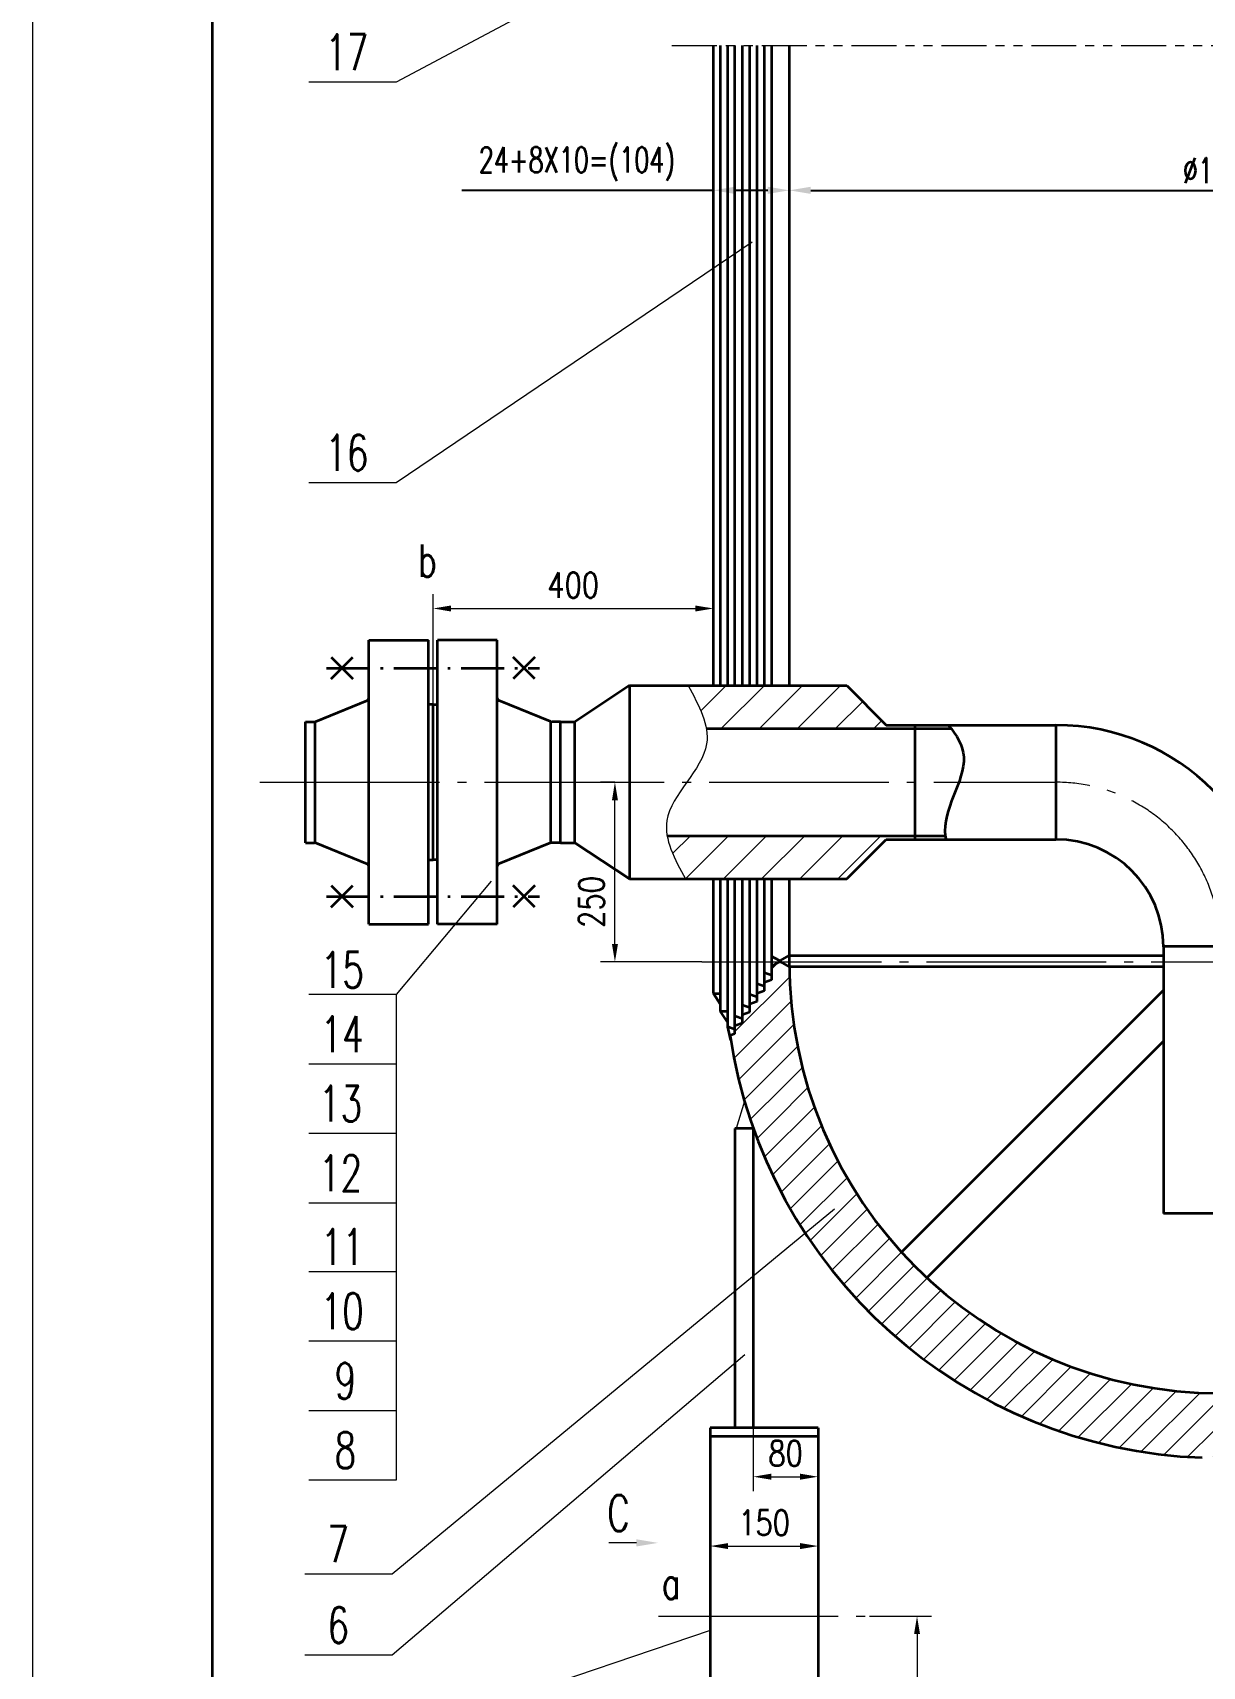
# Model space of a CAD drawing. Header units: millimetres. Extents: x -46692 to 54634, y -206081 to -6208.
# Drawn here: x 48694 to 50321, y -11484 to -9212 of the extents above; entities that cross this region are included whole.
import ezdxf

# ---------------------------------------------------------------- set-up
doc = ezdxf.new("R2010")
doc.units = ezdxf.units.MM
doc.header["$LTSCALE"] = 100
for name, pattern in [('ACAD_ISO10W100', [18.7, 12, -3, 0.7, -3]), ('CENTER', [6.25, 5, -0.5, 0.25, -0.5]), ('PHANTOM', [2.5, 1.25, -0.25, 0.25, -0.25, 0.25, -0.25])]:
    doc.linetypes.add(name, pattern=pattern)
doc.layers.get('DEFPOINTS').update_dxf_attribs({"linetype": 'CONTINUOUS', "lineweight": 20})
for name, color, linetype, lineweight in [('1', 7, 'CONTINUOUS', 20), ('1轮廓实线层', 7, 'CONTINUOUS', 35), ('2', 4, 'CONTINUOUS', 35), ('2细线层', 4, 'CONTINUOUS', 20), ('3中心线层', 1, 'CENTER', 20), ('5剖面线层', 2, 'CONTINUOUS', 20), ('7标注层', 4, 'CONTINUOUS', 20), ('9双点划线层', 6, 'PHANTOM', 20), ('CDR_DIM', 7, 'CONTINUOUS', 20)]:
    doc.layers.add(name, color=color, linetype=linetype, lineweight=lineweight)
doc.styles.add('HZ', font='romans.shx', dxfattribs={"width": 0.7, "bigfont": 'HZ.shx'})
doc.styles.get("Standard").update_dxf_attribs({"font": 'isocp.shx', "width": 0.707, "bigfont": 'hztxt.shx'})
doc.styles.add('TH_GBDIM', font='romans.shx', dxfattribs={"width": 0.8, "bigfont": 'gbcbig.shx'})
doc.dimstyles.get("Standard").update_dxf_attribs({"dimtxt": 0.18, "dimasz": 0.18, "dimexe": 0.18, "dimexo": 0.0625, "dimgap": 0.09, "dimtad": 0, "dimtih": 1, "dimtoh": 1, "dimdec": 4, "dimzin": 0, "dimdsep": 46, "dimtxsty": 'Standard', "dimcen": 0.09, "dimadec": 0, "dimazin": 0, "dimtfac": 1, "dimtdec": 4, "dimtofl": 0, "dimtmove": 0, "dimatfit": 3, "dimfxl": 0, "dimtolj": 1, "dimtzin": 0, "dimarcsym": 0})
doc.dimstyles.new('TH_GBDIM', dxfattribs={"dimscale": 10, "dimtxt": 3.5, "dimasz": 2.5, "dimexe": 2, "dimexo": 0, "dimgap": 1.5, "dimtad": 1, "dimdec": 1, "dimzin": 0, "dimdsep": 46, "dimtxsty": 'TH_GBDIM', "dimcen": 2.5, "dimclrd": 130, "dimclre": 130, "dimclrt": 3, "dimadec": 0, "dimazin": 0, "dimtfac": 0.714286, "dimtdec": 1, "dimtmove": 0, "dimatfit": 3, "dimfxl": 0, "dimtzin": 0, "dimlwd": -1, "dimlwe": -1, "dimarcsym": 0})
pattern_1 = [(45, (22379.25, -14508.147), (-17.960512, 17.960512), [])]

# ---------------------------------------------------------------- blocks, each defined once
blk = doc.blocks.new('*D64')
at = {"layer": '7标注层', "color": 130, "ltscale": 0.05}
for p, q in [((49250.5, -10162.7), (49250.5, -9993)), ((49640.5, -10045.5), (49640.5, -9993)), ((49275.5, -10013), (49615.5, -10013))]:
    blk.add_line(p, q, dxfattribs=at)
for points in [[(49275.5, -10008.9), (49275.5, -10017.2), (49250.5, -10013)], [(49615.5, -10008.9), (49615.5, -10017.2), (49640.5, -10013)]]:
    blk.add_solid(points, dxfattribs=at)
at = {"layer": 'DEFPOINTS', "color": 0, "ltscale": 0.05}
for p in [(49640.5, -10013), (49640.5, -10045.5), (49250.5, -10162.7)]:
    blk.add_point(p, dxfattribs=at)
at = {"layer": '7标注层', "color": 3, "ltscale": 0.05, "insert": (49445.5, -9980.5), "char_height": 35, "attachment_point": 5, "style": 'TH_GBDIM'}
blk.add_mtext('{400}{}{}', dxfattribs=at)
blk = doc.blocks.new('*D65')
at = {"layer": '7标注层', "color": 130, "ltscale": 0.05}
for p, q in [((49857.4, -11414.7), (49943.7, -11414.7)), ((49923.7, -11439.7), (49923.7, -11919.7)), ((49796, -11944.7), (49943.7, -11944.7))]:
    blk.add_line(p, q, dxfattribs=at)
for points in [[(49919.6, -11439.7), (49927.9, -11439.7), (49923.7, -11414.7)], [(49919.6, -11919.7), (49927.9, -11919.7), (49923.7, -11944.7)]]:
    blk.add_solid(points, dxfattribs=at)
at = {"layer": 'DEFPOINTS', "color": 0, "ltscale": 0.05}
for p in [(49857.4, -11414.7), (49796, -11944.7), (49923.7, -11944.7)]:
    blk.add_point(p, dxfattribs=at)
at = {"layer": '7标注层', "color": 3, "ltscale": 0.05, "insert": (49891.2, -11679.7), "char_height": 35, "attachment_point": 5, "rotation": 90, "style": 'TH_GBDIM'}
blk.add_mtext('500', dxfattribs=at)
blk = doc.blocks.new('*D34')
at = {"layer": 'CDR_DIM', "color": 0, "lineweight": -2, "ltscale": 0.05}
for p, q in [((49746, -9492.6), (49746, -9426.4)), ((49776, -9431.4), (50916, -9431.4)), ((50946, -9431.4), (50946, -9436.4))]:
    blk.add_line(p, q, dxfattribs=at)
at = {"layer": 'CDR_DIM', "color": 0, "ltscale": 0.05}
for points in [[(49776, -9426.4), (49776, -9436.4), (49746, -9431.4)], [(50916, -9426.4), (50916, -9436.4), (50946, -9431.4)]]:
    blk.add_solid(points, dxfattribs=at)
at = {"layer": 'DEFPOINTS', "color": 0, "ltscale": 0.05}
for p in [(50946, -9431.4), (50946, -9431.4), (49746, -9492.6)]:
    blk.add_point(p, dxfattribs=at)
at = {"layer": 'CDR_DIM', "color": 0, "ltscale": 0.05, "insert": (50346, -9403.9), "char_height": 35, "attachment_point": 5, "style": 'HZ'}
blk.add_mtext('\\A1;%%C1200', dxfattribs=at)
blk = doc.blocks.new('*D43')
at = {"layer": 'CDR_DIM', "color": 0, "lineweight": -2, "ltscale": 0.05}
for p, q in [((49640.5, -9388.9), (49640.5, -9436.4)), ((49746, -9431.4), (49746, -9426.4)), ((49640.5, -9431.4), (49290.7, -9431.4)), ((49716, -9431.4), (49670.5, -9431.4))]:
    blk.add_line(p, q, dxfattribs=at)
at = {"layer": 'CDR_DIM', "color": 0, "ltscale": 0.05}
for points in [[(49670.5, -9426.4), (49670.5, -9436.4), (49640.5, -9431.4)], [(49716, -9426.4), (49716, -9436.4), (49746, -9431.4)]]:
    blk.add_solid(points, dxfattribs=at)
at = {"layer": 'DEFPOINTS', "color": 0, "ltscale": 0.05}
for p in [(49640.5, -9388.9), (49640.5, -9431.4), (49746, -9431.4)]:
    blk.add_point(p, dxfattribs=at)
at = {"layer": 'CDR_DIM', "color": 0, "ltscale": 0.05, "insert": (49450.6, -9394.8), "char_height": 35, "attachment_point": 5, "style": 'HZ'}
blk.add_mtext('\\A1;24+8X10=(104){}{}', dxfattribs=at)
blk = doc.blocks.new('*D46')
at = {"layer": '7标注层', "color": 130, "ltscale": 0.05}
for p, q in [((49696, -11152.7), (49696, -11240.7)), ((49786, -11152.7), (49786, -11240.7)), ((49721, -11220.7), (49761, -11220.7))]:
    blk.add_line(p, q, dxfattribs=at)
for points in [[(49721, -11216.5), (49721, -11224.9), (49696, -11220.7)], [(49761, -11216.5), (49761, -11224.9), (49786, -11220.7)]]:
    blk.add_solid(points, dxfattribs=at)
at = {"layer": 'DEFPOINTS', "color": 0, "ltscale": 0.05}
for p in [(49696, -11152.7), (49786, -11152.7), (49786, -11220.7)]:
    blk.add_point(p, dxfattribs=at)
at = {"layer": '7标注层', "color": 3, "ltscale": 0.05, "insert": (49741, -11188.2), "char_height": 35, "attachment_point": 5, "style": 'TH_GBDIM'}
blk.add_mtext('80', dxfattribs=at)
blk = doc.blocks.new('*D47')
at = {"layer": '7标注层', "color": 130, "ltscale": 0.05}
for p, q in [((49636, -11152.7), (49636, -11337.2)), ((49786, -11152.7), (49786, -11337.2)), ((49661, -11317.2), (49761, -11317.2))]:
    blk.add_line(p, q, dxfattribs=at)
for points in [[(49661, -11313), (49661, -11321.4), (49636, -11317.2)], [(49761, -11313), (49761, -11321.4), (49786, -11317.2)]]:
    blk.add_solid(points, dxfattribs=at)
at = {"layer": 'DEFPOINTS', "color": 0, "ltscale": 0.05}
for p in [(49636, -11152.7), (49786, -11152.7), (49786, -11317.2)]:
    blk.add_point(p, dxfattribs=at)
at = {"layer": '7标注层', "color": 3, "ltscale": 0.05, "insert": (49711, -11284.7), "char_height": 35, "attachment_point": 5, "style": 'TH_GBDIM'}
blk.add_mtext('150', dxfattribs=at)
blk = doc.blocks.new('*D48')
at = {"layer": '7标注层', "color": 130, "ltscale": 0.05}
for p, q in [((49503.5, -10254.7), (49483.5, -10254.7)), ((49503.5, -10479.7), (49503.5, -10279.7)), ((49624.5, -10504.7), (49483.5, -10504.7))]:
    blk.add_line(p, q, dxfattribs=at)
for points in [[(49499.4, -10279.7), (49507.7, -10279.7), (49503.5, -10254.7)], [(49499.4, -10479.7), (49507.7, -10479.7), (49503.5, -10504.7)]]:
    blk.add_solid(points, dxfattribs=at)
at = {"layer": 'DEFPOINTS', "color": 0, "ltscale": 0.05}
for p in [(49503.5, -10254.7), (49503.5, -10254.7), (49624.5, -10504.7)]:
    blk.add_point(p, dxfattribs=at)
at = {"layer": '7标注层', "color": 3, "ltscale": 0.05, "insert": (49471, -10421.2), "char_height": 35, "attachment_point": 5, "rotation": 90, "style": 'TH_GBDIM'}
blk.add_mtext('{250}{}{}', dxfattribs=at)

msp = doc.modelspace()

# ---------------------------------------------------------------- hatches: boundary and pattern name
at = {"layer": '5剖面线层', "ltscale": 0.05}
h = msp.add_hatch(dxfattribs=at)
h.set_pattern_fill('ANSI31', color=256, scale=8, style=0)
h.set_pattern_definition(pattern_1)
h.paths.add_polyline_path([(49781.056, -10706.805), (49696.317, -10737.123, 0.30669378), (50320.561, -11194.213), (50323.099, -11191.188, -0.46630766), (50332.257, -11190.386), (50336.486, -11194.616, 0.00036235), (50337.486, -11194.629), (50337.486, -11104.621, -0.3129107)])
h.paths.add_polyline_path([(49746.027, -10511.633), (49733.986, -10504.681), (49731.986, -10504.681), (49721.986, -10510.455), (49721.986, -10529.681), (49711.686, -10533.43), (49711.686, -10544.681), (49701.386, -10548.43), (49701.386, -10559.681), (49691.086, -10563.43), (49691.086, -10574.681), (49680.786, -10578.43), (49680.786, -10589.681), (49670.486, -10593.43), (49670.486, -10604.681), (49663.641, -10607.173, 0.00238633), (49664.65, -10613.681), (49753.52, -10599.464, -0.03677895)])
h = msp.add_hatch(dxfattribs=at)
h.set_pattern_fill('ANSI31', color=256, scale=8, style=0)
h.set_pattern_definition(pattern_1)
h.paths.add_polyline_path([(49753.52, -10599.464), (49664.65, -10613.681, 0.02941363), (49682.149, -10692.883), (49768.736, -10668.335, -0.02941363)])
h = msp.add_hatch(dxfattribs=at)
h.set_pattern_fill('ANSI31', color=256, scale=8, style=0)
h.set_pattern_definition(pattern_1)
h.paths.add_polyline_path([(49781.056, -10706.805, -0.01683587), (49768.736, -10668.335), (49682.149, -10692.883, 0.01683587), (49696.317, -10737.123)])

# ---------------------------------------------------------------- linework, layer by layer
at = {"layer": '1'}
msp.add_line((48693.627, -14608.147), (48693.627, -6208.147), dxfattribs=at)
at = {"layer": '1轮廓实线层', "ltscale": 0.05}
for p, q in [((49640.486, -10120.181), (49640.486, -9229.868)), ((49650.486, -10120.181), (49650.486, -9229.868)), ((49660.486, -10120.181), (49660.486, -9229.868)), ((49670.486, -10120.181), (49670.486, -9229.868)), ((49680.786, -10120.181), (49680.786, -9229.868)), ((49691.086, -10120.181), (49691.086, -9229.868)), ((49701.386, -10120.181), (49701.386, -9229.868)), ((49711.686, -10120.181), (49711.686, -9229.868)), ((49721.986, -10120.181), (49721.986, -9229.868)), ((49108.756, -10111.005), (49138.902, -10080.858)), ((49108.756, -10080.858), (49138.902, -10111.005)), ((49392.217, -10111.005), (49362.071, -10080.858)), ((49392.217, -10080.858), (49362.071, -10111.005)), ((49523.986, -10120.181), (49523.986, -10389.181)), ((49108.756, -10398.358), (49138.902, -10428.505)), ((49108.756, -10428.505), (49138.902, -10398.358)), ((49392.217, -10398.358), (49362.071, -10428.505)), ((49392.217, -10428.505), (49362.071, -10398.358)), ((49640.486, -10548.681), (49640.486, -10389.181)), ((49650.486, -10573.681), (49650.486, -10389.181)), ((49660.486, -10595.042), (49660.486, -10389.181)), ((49670.486, -10604.681), (49670.486, -10389.181)), ((49680.786, -10589.681), (49680.786, -10389.181)), ((49691.086, -10574.681), (49691.086, -10389.181)), ((49701.386, -10559.681), (49701.386, -10389.181)), ((49711.686, -10544.681), (49711.686, -10389.181)), ((49721.986, -10529.681), (49721.986, -10389.181)), ((49731.986, -10502.681), (49721.986, -10496.908)), ((49733.986, -10502.681), (49745.986, -10495.753)), ((49745.986, -10495.753), (50266.486, -10495.753)), ((49721.986, -10523.681), (49711.686, -10519.933)), ((49731.986, -10504.681), (49721.986, -10510.455)), ((49731.986, -10502.681), (49733.986, -10502.681)), ((49731.986, -10504.681), (49733.986, -10504.681)), ((49733.986, -10504.681), (49746.027, -10511.633)), ((50266.486, -10511.633), (49746.027, -10511.633)), ((49711.686, -10538.681), (49701.386, -10534.933)), ((49721.986, -10529.681), (49711.686, -10533.43)), ((49640.486, -10548.681), (49650.486, -10548.681)), ((49650.486, -10563.681), (49640.486, -10548.681)), ((49691.086, -10568.681), (49680.786, -10564.933)), ((49701.386, -10553.681), (49691.086, -10549.933)), ((49701.386, -10559.681), (49691.086, -10563.43)), ((49711.686, -10544.681), (49701.386, -10548.43)), ((49660.486, -10573.681), (49650.486, -10573.681)), ((49660.486, -10588.681), (49650.486, -10573.681)), ((49680.786, -10583.681), (49670.486, -10579.933)), ((49691.086, -10574.681), (49680.786, -10578.43)), ((49670.486, -10598.681), (49660.486, -10595.042)), ((49664.65, -10613.681), (49660.486, -10595.042)), ((49670.486, -10604.681), (49663.641, -10607.173)), ((49680.786, -10589.681), (49670.486, -10593.43))]:
    msp.add_line(p, q, dxfattribs=at)
at = {"layer": '2'}
for p, q in [((48943.627, -14508.147), (48943.627, -6308.147)), ((49745.986, -9229.868), (49745.986, -10120.181)), ((49523.986, -10120.181), (49447.886, -10170.531)), ((49523.986, -10120.181), (49825.986, -10120.181)), ((49825.986, -10120.181), (49880.986, -10175.181)), ((49630.63, -10180.181), (49971.28, -10180.181)), ((49880.986, -10175.181), (49967.227, -10175.181)), ((49920.986, -10334.181), (49920.986, -10175.181)), ((49967.227, -10175.181), (50116.986, -10175.181)), ((50116.986, -10175.181), (50116.986, -10334.181)), ((49523.986, -10389.181), (49447.886, -10338.831)), ((49576.151, -10329.181), (49963.068, -10329.181)), ((49825.986, -10389.181), (49880.986, -10334.181)), ((49880.986, -10334.181), (49964.093, -10334.181)), ((49964.093, -10334.181), (50116.986, -10334.181)), ((49523.986, -10389.181), (49825.986, -10389.181)), ((49745.986, -10389.181), (49745.986, -10504.681)), ((50266.486, -10482.93), (50425.486, -10482.93)), ((50266.486, -10482.93), (50266.486, -10854.681)), ((50266.486, -10543.971), (49902.094, -10908.364)), ((50266.486, -10614.681), (49937.246, -10943.921)), ((49695.986, -10736.198), (49670.317, -10736.198)), ((49670.317, -10736.198), (49670.317, -11152.681)), ((49695.986, -10736.198), (49671.986, -10736.198)), ((49695.986, -10736.198), (49695.986, -11152.681)), ((50425.486, -10854.681), (50266.486, -10854.681)), ((49635.986, -11152.681), (49635.986, -11676.681)), ((49785.986, -11152.681), (49635.986, -11152.681)), ((49785.986, -11152.681), (49785.986, -11676.681)), ((49785.986, -11164.681), (49635.986, -11164.681))]:
    msp.add_line(p, q, dxfattribs=at)
at = {"layer": '2', "ltscale": 0.05}
for p, q in [((49161.086, -10057.181), (49244.086, -10057.181)), ((49161.086, -10452.181), (49161.086, -10057.181)), ((49244.086, -10452.181), (49244.086, -10057.181)), ((49339.886, -10057.181), (49256.886, -10057.181)), ((49256.886, -10452.181), (49256.886, -10057.181)), ((49339.886, -10452.181), (49339.886, -10057.181)), ((49087.302, -10170.2), (49158.905, -10141.069)), ((49250.486, -10146.681), (49244.086, -10146.681)), ((49250.486, -10362.681), (49250.486, -10146.681)), ((49250.486, -10146.681), (49256.886, -10146.681)), ((49250.486, -10362.681), (49250.486, -10146.681)), ((49413.671, -10170.2), (49342.067, -10141.069)), ((49073.086, -10338.831), (49073.086, -10170.531)), ((49073.086, -10170.531), (49085.606, -10170.531)), ((49086.486, -10338.831), (49086.486, -10170.531)), ((49414.486, -10338.831), (49414.486, -10170.531)), ((49427.886, -10170.531), (49415.367, -10170.531)), ((49427.886, -10338.831), (49427.886, -10170.531)), ((49427.886, -10170.531), (49447.886, -10170.531)), ((49447.886, -10338.831), (49447.886, -10170.531)), ((49073.086, -10338.831), (49085.606, -10338.831)), ((49087.302, -10339.163), (49158.905, -10368.294)), ((49413.671, -10339.163), (49342.067, -10368.294)), ((49427.886, -10338.831), (49415.367, -10338.831)), ((49427.886, -10338.831), (49447.886, -10338.831)), ((49244.086, -10362.681), (49250.486, -10362.681)), ((49256.886, -10362.681), (49250.486, -10362.681)), ((49161.086, -10452.181), (49244.086, -10452.181)), ((49339.886, -10452.181), (49256.886, -10452.181))]:
    msp.add_line(p, q, dxfattribs=at)
at = {"layer": '2', "color": 1, "linetype": 'ACAD_ISO10W100', "ltscale": 0.05}
for p, q in [((49102.512, -10095.931), (49398.46, -10095.931)), ((49102.512, -10413.431), (49398.46, -10413.431))]:
    msp.add_line(p, q, dxfattribs=at)
at = {"layer": '2', "ltscale": 0.05}
for centre, radius, start, end in [((49157.586, -10137.827), 3.5, 292.138284, 0), ((49343.386, -10137.827), 3.5, 180, 247.861716), ((49085.606, -10166.031), 4.5, 270, 292.138284), ((49415.367, -10166.031), 4.5, 247.861716, 270), ((49085.606, -10343.331), 4.5, 67.861716, 90), ((49415.367, -10343.331), 4.5, 90, 112.138284), ((49157.586, -10371.536), 3.5, 0, 67.861716), ((49343.386, -10371.536), 3.5, 112.138284, 180)]:
    msp.add_arc(centre, radius, start, end, dxfattribs=at)
at = {"layer": '2'}
for centre, radius, start, end in [((50116.986, -10483.681), 308.5, 0, 90), ((50116.986, -10483.681), 149.5, 0, 90), ((50345.986, -10504.681), 600, 180, 0), ((50345.986, -10504.681), 690, 188.542242, 267.888247)]:
    msp.add_arc(centre, radius, start, end, dxfattribs=at)
msp.add_open_spline([(49967.227, -10175.181), (49979.049, -10189.207), (50006.303, -10235.189), (49955.969, -10295.385), (49963.674, -10332.523), (49964.093, -10334.181)], degree=3, knots=[37.82299184, 37.82299184, 37.82299184, 37.82299184, 89.92259582, 202.52345881, 207.81272002, 207.81272002, 207.81272002, 207.81272002], dxfattribs=at)
at = {"layer": '2细线层'}
for p, q in [((49199.065, -9280.981), (49077.778, -9280.981)), ((49199.065, -9838.043), (49077.778, -9838.043)), ((49199.065, -10550.119), (49077.778, -10550.119)), ((49199.065, -10550.119), (49199.065, -10646.811)), ((49199.065, -10646.811), (49077.778, -10646.811)), ((49199.065, -10646.811), (49199.065, -10743.502)), ((49199.065, -10743.502), (49077.778, -10743.502)), ((49199.065, -10743.502), (49199.065, -10840.194)), ((49199.065, -10838.823), (49199.065, -10935.515)), ((49199.065, -10840.194), (49077.778, -10840.194)), ((49199.065, -10935.515), (49077.778, -10935.515)), ((49199.065, -10935.515), (49199.065, -11032.206)), ((49199.065, -11032.206), (49077.778, -11032.206)), ((49199.065, -11032.206), (49199.065, -11128.898)), ((49199.065, -11128.898), (49077.778, -11128.898)), ((49199.065, -11128.898), (49199.065, -11225.589)), ((49199.065, -11225.589), (49077.778, -11225.589)), ((49193.702, -11356.386), (49072.415, -11356.386)), ((49193.702, -11469), (49072.415, -11469))]:
    msp.add_line(p, q, dxfattribs=at)
at = {"layer": '3中心线层', "ltscale": 0.5}
for p, q in [((49009.727, -10254.681), (50116.986, -10254.681)), ((49624.534, -10504.681), (51067.438, -10504.681)), ((49564.211, -11414.681), (49857.762, -11414.681))]:
    msp.add_line(p, q, dxfattribs=at)
msp.add_arc((50116.986, -10483.681), 229, 0, 90, dxfattribs=at)
at = {"layer": '9双点划线层', "ltscale": 0.5}
msp.add_line((49582.728, -9229.868), (51109.244, -9229.868), dxfattribs=at)
at = {"layer": 'CDR_DIM'}
for p, q in [((49632.486, -9050.172), (49199.065, -9280.981)), ((49694.317, -9503.671), (49199.065, -9838.043)), ((49331.486, -10392.181), (49199.065, -10550.119)), ((49808.911, -10848.705), (49193.702, -11356.386)), ((49684.131, -11050.959), (49193.702, -11469)), ((49635.986, -11434.847), (49198.024, -11582.601))]:
    msp.add_line(p, q, dxfattribs=at)
at = {"layer": 'CDR_DIM', "ltscale": 0.05}
for p, q in [((49623.001, -10155.522), (49658.341, -10120.181)), ((49651.374, -10180.181), (49711.374, -10120.181)), ((49704.407, -10180.181), (49764.407, -10120.181)), ((49757.44, -10180.181), (49817.44, -10120.181)), ((49810.473, -10180.181), (49848.23, -10142.425)), ((49863.506, -10180.181), (49874.746, -10168.941)), ((49583.78, -10353.841), (49608.44, -10329.181)), ((49601.473, -10389.181), (49661.473, -10329.181)), ((49654.506, -10389.181), (49714.506, -10329.181)), ((49707.539, -10389.181), (49767.539, -10329.181)), ((49760.572, -10389.181), (49820.572, -10329.181)), ((49813.605, -10389.181), (49873.605, -10329.181)), ((49683.679, -10698.198), (49671.986, -10736.198))]:
    msp.add_line(p, q, dxfattribs=at)
at = {"layer": 'CDR_DIM', "ltscale": 0.05, "extrusion": (0, 0, -1)}
msp.add_lwpolyline([(-49533.505, -11312.755), (-49495.243, -11312.755)], dxfattribs=at)
at = {"layer": 'CDR_DIM', "ltscale": 0.05}
msp.add_spline([(49605.308, -10120.181), (49631.058, -10201.265), (49575.724, -10308.098), (49601.473, -10389.181)], degree=3, dxfattribs=at)
at = {"layer": 'CDR_DIM', "ltscale": 0.05, "extrusion": (0, 0, -1)}
msp.add_solid([(-49533.505, -11317.755), (-49563.505, -11312.755), (-49533.505, -11307.755)], dxfattribs=at)

# ---------------------------------------------------------------- texts
at = {"layer": '1', "style": 'HZ', "width": 0.7}
for s, height, p in [('b', 45, (49229.837, -9968.962)), ('C', 50, (49492.75, -11296.309)), ('a', 45, (49568.814, -11391.019))]:
    msp.add_text(s, height=height, dxfattribs=at).set_placement(p)
at = {"layer": '2细线层', "style": 'HZ', "width": 0.7}
for s, p in [('17', (49100.537, -9264.315)), ('16', (49100.537, -9821.376)), ('15', (49094.439, -10540.629)), ('14', (49094.125, -10630.144)), ('13', (49091.834, -10726.835)), ('12', (49091.834, -10823.527)), ('11', (49094.439, -10926.024)), ('10', (49094.125, -11015.54)), ('9', (49113.585, -11112.231)), ('8', (49113.585, -11208.923)), ('7', (49103.526, -11339.72)), ('6', (49103.526, -11452.333))]:
    msp.add_text(s, height=50, dxfattribs=at).set_placement(p)

# ---------------------------------------------------------------- dimensions: what is measured, and where the dimension line sits
at = {"layer": '7标注层', "ltscale": 0.05}
dim = msp.add_linear_dim(base=(49640.486, -10013.031), p1=(49250.486, -10162.681), p2=(49640.486, -10045.531), text='{400}{}{}', dimstyle='TH_GBDIM', override={"dimgap": 1.5, "dimtad": 1, "dimjust": 0, "dimdec": 0, "dimlfac": 1, "dimse1": 0, "dimse2": 0, "dimsd1": 0, "dimsd2": 0}, dxfattribs=at)
dim.commit()
dim.dimension.update_dxf_attribs({"geometry": '*D64', "text_midpoint": (49445.486, -9980.531)})
dim = msp.add_linear_dim(base=(49503.517, -10254.681), p1=(49624.534, -10504.681), p2=(49503.517, -10254.681), angle=90, text='{<>}{}{}', dimstyle='TH_GBDIM', override={"dimgap": 1.5, "dimtad": 1, "dimjust": 0, "dimdec": 0, "dimlfac": 1, "dimse1": 0, "dimse2": 0, "dimsd1": 0, "dimsd2": 0}, dxfattribs=at)
dim.commit()
dim.dimension.update_dxf_attribs({"geometry": '*D48', "text_midpoint": (49503.517, -10421.164), "dimtype": 160})
for base, p1, text, picture, middle in [((49785.986, -11317.204), (49635.986, -11152.681), '150', '*D47', (49710.986, -11317.204)), ((49785.986, -11220.684), (49695.986, -11152.681), '80', '*D46', (49740.986, -11220.684))]:
    dim = msp.add_linear_dim(base=base, p1=p1, p2=(49785.986, -11152.681), text=text, dimstyle='TH_GBDIM', override={"dimdec": 0}, dxfattribs=at)
    dim.commit()
    dim.dimension.update_dxf_attribs({"geometry": picture, "text_midpoint": middle, "dimtype": 160})
dim = msp.add_linear_dim(base=(49923.733, -11944.681), p1=(49857.36, -11414.681), p2=(49795.986, -11944.681), angle=90, text='500', dimstyle='TH_GBDIM', override={"dimdec": 0}, dxfattribs=at)
dim.commit()
dim.dimension.update_dxf_attribs({"geometry": '*D65', "text_midpoint": (49891.233, -11679.681)})
at = {"layer": 'CDR_DIM', "ltscale": 0.05}
dim = msp.add_linear_dim(base=(49640.486, -9431.419), p1=(49745.986, -9431.419), p2=(49640.486, -9388.936), angle=180, text='24+8X10=(104){}{}', dimstyle='Standard', override={"dimscale": 10, "dimtxt": 3.5, "dimasz": 3, "dimexe": 0.5, "dimexo": 0, "dimgap": 1, "dimtad": 1, "dimjust": 0, "dimtih": 0, "dimtoh": 0, "dimdec": 2, "dimlfac": 1, "dimrnd": 1, "dimtxsty": 'HZ', "dimse1": 0, "dimse2": 0, "dimsd1": 0, "dimsd2": 0, "dimadec": 2, "dimtdec": 2, "dimtmove": 0}, dxfattribs=at)
dim.commit()
dim.dimension.update_dxf_attribs({"geometry": '*D43', "text_midpoint": (49450.57, -9394.752)})
dim = msp.add_linear_dim(base=(50945.986, -9431.419), p1=(49745.986, -9492.607), p2=(50945.986, -9431.419), text='%%C1200', dimstyle='Standard', override={"dimscale": 10, "dimtxt": 3.5, "dimasz": 3, "dimexe": 0.5, "dimexo": 0, "dimgap": 1, "dimtad": 1, "dimtih": 0, "dimtoh": 0, "dimdec": 2, "dimrnd": 1, "dimtxsty": 'HZ', "dimadec": 2, "dimtdec": 2, "dimtmove": 2}, dxfattribs=at)
dim.commit()
dim.dimension.update_dxf_attribs({"geometry": '*D34', "text_midpoint": (50345.986, -9403.919)})

doc.saveas('drawing.dxf')
